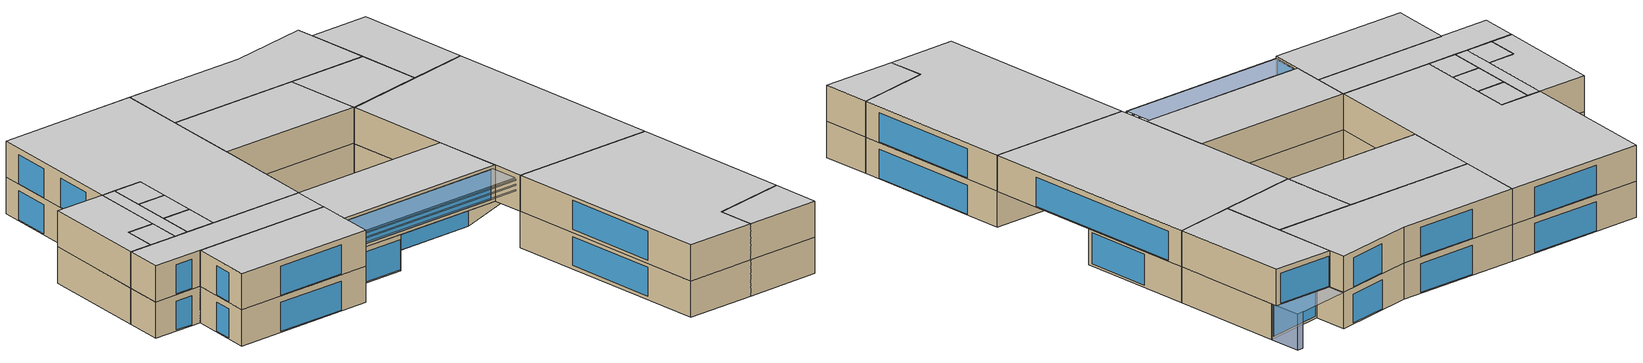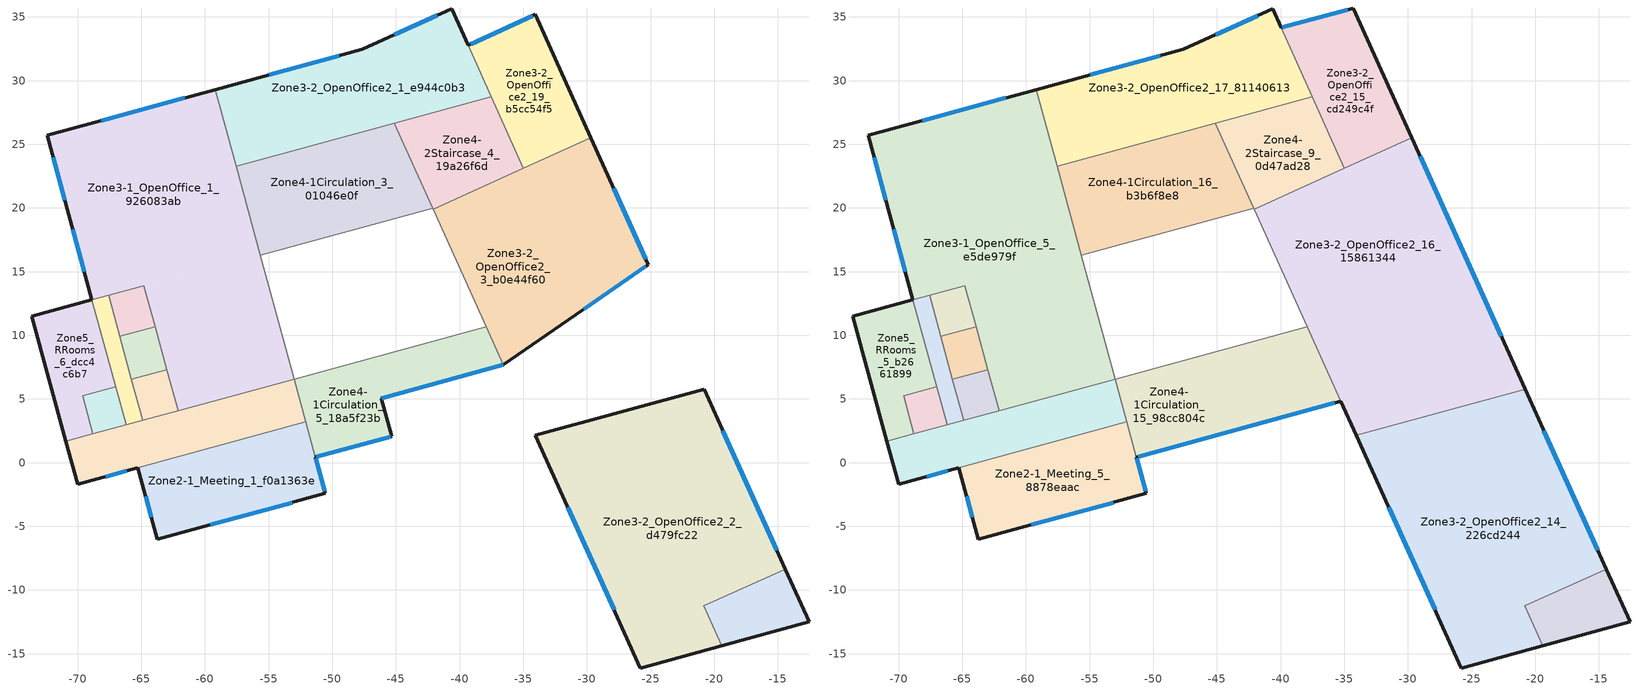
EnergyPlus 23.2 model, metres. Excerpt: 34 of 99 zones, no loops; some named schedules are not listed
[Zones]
Zone2-1_Meeting_18_80c2199c
 floor to Zone5_RRooms_7_c00eda4c (Generic Interior Floor): -62.99,7.3 -62.11,4.08 -64.55,3.41 -65.44,6.63 z4.5; -65.44,6.63 -64.55,3.41 -64.89,3.32 -65.77,6.54 z4.5
 wall to Zone7Shaft_5_afad7877 (Generic Interior Wall): -65.77,6.54 -64.89,3.32 z4.5:8
 wall to Zone4-1Circulation_4_c8df95e2 (Generic Interior Wall): -64.89,3.32 -62.11,4.08 z4.5:8
 wall to Zone3-1_OpenOffice_1_926083ab (Generic Interior Wall): -62.11,4.08 -62.99,7.3 z4.5:8
 wall to Zone2-1_Meeting_19_61a3d0a2 (Generic Interior Wall): -62.99,7.3 -65.77,6.54 z4.5:8
Zone2-1_Meeting_19_61a3d0a2
 floor to Zone8_VRF_6_430f2bd8 (Generic Interior Floor): -63.91,10.68 -63.78,10.18 -66.56,9.42 -66.69,9.92 z4.5
 floor to Zone5_RRooms_7_c00eda4c (Generic Interior Floor): -63.78,10.18 -62.99,7.3 -65.44,6.63 -66.22,9.51 z4.5; -66.22,9.51 -65.44,6.63 -65.77,6.54 -66.56,9.42 z4.5
 wall to Zone7Shaft_5_afad7877 (Generic Interior Wall): -66.69,9.92 -65.77,6.54 z4.5:8
 wall to Zone3-1_OpenOffice_1_926083ab (Generic Interior Wall): -62.99,7.3 -63.91,10.68 z4.5:8
 wall to Zone2-1_Meeting_20_9a39bdd6 (Generic Interior Wall): -63.91,10.68 -66.69,9.92 z4.5:8
Zone2-1_Meeting_1_f0a1363e
 floor to Zone1-2_Cafe_fa552a8d (Generic Interior Floor): -52.08,3.19 -50.55,-2.42 -63.74,-6.02 -65.27,-0.41 z4.5
 wall outside (Ext_W): -65.27,-0.41 -63.74,-6.02 -50.55,-2.42 -51.32,0.43 z4.5:8
 wall to Zone4-1Circulation_5_18a5f23b (Generic Interior Wall): -51.32,0.43 -52.08,3.19 z4.5:8
 wall to Zone4-1Circulation_4_c8df95e2 (Generic Interior Wall): -52.08,3.19 -65.27,-0.41 z4.5:8
 window (U 0.29 SHGC 0.4 Simple Glazing Window): -59.58,-4.89 -53.17,-3.14 / -64.66,-2.65 -64.21,-4.29 z4.6:7.4; -50.6,-2.23 -51.3,0.34 z4.8:7.7
Zone2-1_Meeting_20_9a39bdd6
 floor to Zone8_VRF_6_430f2bd8 (Generic Interior Floor): -64.77,13.81 -63.91,10.68 -66.69,9.92 -67.55,13.05 z4.5
 floor to Zone3-3_Lab_d1fe6c3e (Generic Interior Floor): -64.79,13.9 -64.77,13.81 -67.55,13.05 -67.57,13.14 z4.5
 wall to Zone7Shaft_5_afad7877 (Generic Interior Wall): -67.57,13.14 -66.69,9.92 z4.5:8
 wall to Zone3-1_OpenOffice_1_926083ab (Generic Interior Wall): -63.91,10.68 -64.79,13.9 -67.57,13.14 z4.5:8
Zone3-1_OpenOffice_1_926083ab
 floor to Zone8_VRF_6_430f2bd8 (Generic Interior Floor): -64.57,13.86 -63.58,10.23 -63.78,10.18 -64.77,13.81 z4.5
 floor to Zone1-2_Cafe_fa552a8d (Generic Interior Floor): -55.66,16.3 -53,6.56 -57.88,5.23 -60.54,14.96 z4.5
 floor to Zone5_RRooms_7_c00eda4c (Generic Interior Floor): -60.54,14.96 -57.88,5.23 -62.11,4.08 -63.78,10.18 -63.58,10.23 -64.57,13.86 z4.5
 floor to Zone3-3_Lab_d1fe6c3e (Generic Interior Floor): -59.21,29.3 -55.66,16.3 -64.77,13.81 -64.79,13.9 -68.87,12.79 -72.4,25.7 z4.5
 wall outside (Ext_W): -59.21,29.3 -72.4,25.7 -68.87,12.79 z4.5:8
 wall to Zone7Shaft_5_afad7877 (Generic Interior Wall): -68.87,12.79 -67.57,13.14 z4.5:8
 wall to Zone1-1_Atrium_c54b7226 (Generic Interior Wall): -53,6.56 -55.66,16.3 z4.5:8
 wall to Zone4-1Circulation_4_c8df95e2 (Generic Interior Wall): -62.11,4.08 -53,6.56 z4.5:8
 wall to Zone4-1Circulation_3_01046e0f (Generic Interior Wall): -55.66,16.3 -57.56,23.27 z4.5:8
 wall to Zone3-2_OpenOffice2_1_e944c0b3 (Generic Interior Wall): -57.56,23.27 -59.21,29.3 z4.5:8
 window (U 0.29 SHGC 0.4 Simple Glazing Window): -70.39,18.34 -69.48,14.99 / -71.93,23.97 -71.01,20.62 / -61.59,28.65 -68.14,26.86 z4.6:7.4
Zone3-2_OpenOffice2_19_b5cc54f5
 floor outside (Ext_G): -34.06,35.2 -29.7,25.53 -35.01,23.11 -39.34,32.77 z4.5
 wall outside (Ext_W): -29.7,25.53 -34.06,35.2 -39.34,32.77 z4.5:8
 wall to Zone4-2Staircase_4_19a26f6d (Generic Interior Wall): -37.53,28.73 -35.01,23.11 z4.5:8
 wall to Zone3-2_OpenOffice2_3_b0e44f60 (Generic Interior Wall): -35.01,23.11 -29.7,25.53 z4.5:8
 wall to Zone3-2_OpenOffice2_1_e944c0b3 (Generic Interior Wall): -39.34,32.77 -37.53,28.73 z4.5:8
 window (U 0.29 SHGC 0.4 Simple Glazing Window): -34.27,35.1 -39.12,32.87 z4.75:7.75
Zone3-2_OpenOffice2_1_e944c0b3
 floor to Zone3-3_Lab_d1fe6c3e (Generic Interior Floor): -40.62,35.63 -37.53,28.73 -57.56,23.27 -59.21,29.3 -47.65,32.46 z4.5
 wall outside (Ext_W): -39.34,32.77 -40.62,35.63 -47.65,32.46 -59.21,29.3 z4.5:8
 wall to Zone4-2Staircase_4_19a26f6d (Generic Interior Wall): -45.14,26.66 -37.53,28.73 z4.5:8
 wall to Zone4-1Circulation_3_01046e0f (Generic Interior Wall): -57.56,23.27 -45.14,26.66 z4.5:8
 window (U 0.29 SHGC 0.4 Simple Glazing Window): -49.44,31.97 -54.95,30.46 / -41.74,35.13 -45.15,33.59 z4.6:7.4
Zone3-2_OpenOffice2_2_d479fc22
 floor to Zone3-2_OpenOffice2_18_a0fde739 (Generic Interior Floor): -20.78,5.76 -14.42,-8.37 -20.82,-11.25 -19.41,-14.38 -25.8,-16.13 -34.06,2.14 z4.5
 wall outside (Ext_W): -14.42,-8.37 -20.78,5.76 -34.06,2.14 -25.8,-16.13 -19.41,-14.38 z4.5:8
 wall to Zone4-2Staircase_3_4c2ef947 (Generic Interior Wall): -19.41,-14.38 -20.82,-11.25 -14.42,-8.37 z4.5:8
 window (U 0.29 SHGC 0.4 Simple Glazing Window): -15.08,-6.89 -19.32,2.52 z4.6:7.4; -31.51,-3.5 -27.87,-11.55 z4.85:7.65
Zone3-2_OpenOffice2_3_b0e44f60
 floor outside (Ext_G): -29.7,25.53 -25.2,15.56 -30.1,12.16 -35.01,23.11 z4.5
 floor to Zone2-2Seminar_a13d7113 (Generic Interior Floor): -35.01,23.11 -30.1,12.16 -36.56,7.68 -42.07,19.88 z4.5
 wall outside (Ext_W): -36.56,7.68 -25.2,15.56 -29.7,25.53 z4.5:8
 wall to Zone4-2Staircase_4_19a26f6d (Generic Interior Wall): -35.01,23.11 -42.07,19.88 z4.5:8
 wall to Zone4-1Circulation_5_18a5f23b (Generic Interior Wall): -37.92,10.68 -36.56,7.68 z4.5:8
 wall to Zone1-1_Atrium_c54b7226 (Generic Interior Wall): -42.07,19.88 -37.92,10.68 z4.5:8
 window (U 0.29 SHGC 0.4 Simple Glazing Window): -25.39,15.97 -27.9,21.54 z4.75:7.75
 window (Ext_Win): -30.26,12.05 -25.39,15.42 z4.75:7.75
Zone4-1Circulation_3_01046e0f
 floor to Zone3-3_Lab_d1fe6c3e (Generic Interior Floor): -45.14,26.66 -42.12,19.99 -55.66,16.3 -57.56,23.27 z4.5
 wall to Zone4-2Staircase_4_19a26f6d (Generic Interior Wall): -42.12,19.99 -45.14,26.66 z4.5:8
 wall to Zone1-1_Atrium_c54b7226 (Generic Interior Wall): -55.66,16.3 -42.12,19.99 z4.5:8
Zone4-1Circulation_4_c8df95e2
 floor outside (Ext_G): -66.19,2.96 -65.27,-0.41 -70,-1.7 -70.92,1.67 z4.5
 floor to Zone1-2_Cafe_fa552a8d (Generic Interior Floor): -53,6.56 -52.08,3.19 -65.27,-0.41 -66.19,2.96 -64.55,3.41 -64.53,3.31 -57.86,5.14 -57.88,5.23 z4.5
 floor ground (Ext_G): -57.88,5.23 -57.86,5.14 -64.53,3.31 -64.55,3.41 z4.5
 wall outside (Ext_W): -70.92,1.67 -70,-1.7 -65.27,-0.41 z4.5:8
 wall to Zone8_VRF_5_d920f320 (Generic Interior Wall): -66.19,2.96 -68.8,2.25 z4.5:8
 wall to Zone7Shaft_5_afad7877 (Generic Interior Wall): -64.89,3.32 -66.19,2.96 z4.5:8
 wall to Zone5_RRooms_6_dcc4c6b7 (Generic Interior Wall): -68.8,2.25 -70.92,1.67 z4.5:8
 wall to Zone4-1Circulation_5_18a5f23b (Generic Interior Wall): -52.08,3.19 -53,6.56 z4.5:8
 window (U 0.29 SHGC 0.4 Simple Glazing Window): -67.8,-1.1 -66.16,-0.65 z4.6:7.4
Zone4-1Circulation_5_18a5f23b
 floor to Zone4-1Circulation_2_9038cea4 (Generic Interior Floor): -37.92,10.68 -36.56,7.68 -46.17,5.06 -45.35,2.07 -51.32,0.43 -53,6.56 z4.5
 wall outside (Ext_W): -51.32,0.43 -45.35,2.07 -46.17,5.06 -36.56,7.68 z4.5:8
 wall to Zone1-1_Atrium_c54b7226 (Generic Interior Wall): -37.92,10.68 -53,6.56 z4.5:8
 window (Ext_Win): -46.13,5.07 -36.57,7.68 z4.53:7.42; -51.28,0.45 -45.4,2.05 z4.6:7.5
Zone4-2Staircase_3_4c2ef947
 floor to Zone4-2Staircase_11_01781ab4 (Generic Interior Floor): -14.42,-8.37 -12.55,-12.51 -19.41,-14.38 -20.82,-11.25 z4.5
 wall outside (Ext_W): -19.41,-14.38 -12.55,-12.51 -14.42,-8.37 z4.5:8
Zone4-2Staircase_4_19a26f6d
 floor to Zone4-2Staircase_2_cdf3fbc2 (Generic Interior Floor): -37.53,28.73 -35.01,23.11 -42.07,19.88 -45.14,26.66 z4.5
 wall to Zone1-1_Atrium_c54b7226 (Generic Interior Wall): -42.12,19.99 -42.07,19.88 z4.5:8
Zone5_RRooms_6_dcc4c6b7
 floor outside (Ext_G): -68.87,12.79 -67.01,5.95 -69.61,5.24 -68.8,2.25 -70.92,1.67 -73.6,11.5 z4.5
 wall outside (Ext_W): -68.87,12.79 -73.6,11.5 -70.92,1.67 z4.5:8
 wall to Zone8_VRF_5_d920f320 (Generic Interior Wall): -68.8,2.25 -69.61,5.24 -67.01,5.95 z4.5:8
 wall to Zone7Shaft_5_afad7877 (Generic Interior Wall): -67.01,5.95 -68.87,12.79 z4.5:8
Zone7Shaft_5_afad7877
 floor to Zone7Shaft_6_a72d25ea (Generic Interior Floor): -67.55,13.05 -64.89,3.32 -66.19,2.96 -68.85,12.69 z4.5
 floor to Zone3-3_Lab_d1fe6c3e (Generic Interior Floor): -67.57,13.14 -67.55,13.05 -68.85,12.69 -68.87,12.79 z4.5
 wall to Zone8_VRF_5_d920f320 (Generic Interior Wall): -67.01,5.95 -66.19,2.96 z4.5:8
Zone8_VRF_5_d920f320
 floor outside (Ext_G): -67.01,5.95 -66.19,2.96 -68.8,2.25 -69.61,5.24 z4.5
Zone2-1_Meeting_15_8704d9a2
 floor to Zone2-1_Meeting_20_9a39bdd6 (Generic Interior Floor): -64.79,13.9 -63.91,10.68 -66.69,9.92 -67.57,13.14 z8
 wall to Zone7Shaft_4_ae9415b3 (Generic Interior Wall): -67.57,13.14 -66.69,9.92 z8:11.5
 wall to Zone3-1_OpenOffice_5_e5de979f (Generic Interior Wall): -63.91,10.68 -64.79,13.9 -67.57,13.14 z8:11.5
 wall to Zone2-1_Meeting_16_c299a8ed (Generic Interior Wall): -66.69,9.92 -63.91,10.68 z8:11.5
 ceiling to Zone2-1_Meeting_14_e0a178f6 (Generic Interior Ceiling): -67.57,13.14 -66.69,9.92 -63.91,10.68 -64.79,13.9 z11.5
Zone2-1_Meeting_16_c299a8ed
 floor to Zone2-1_Meeting_19_61a3d0a2 (Generic Interior Floor): -63.91,10.68 -62.99,7.3 -65.77,6.54 -66.69,9.92 z8
 wall to Zone7Shaft_4_ae9415b3 (Generic Interior Wall): -66.69,9.92 -65.77,6.54 z8:11.5
 wall to Zone3-1_OpenOffice_5_e5de979f (Generic Interior Wall): -62.99,7.3 -63.91,10.68 z8:11.5
 wall to Zone2-1_Meeting_17_2f435d1c (Generic Interior Wall): -65.77,6.54 -62.99,7.3 z8:11.5
 ceiling to Zone2-1_Meeting_13_602f1bb6 (Generic Interior Ceiling): -66.69,9.92 -65.77,6.54 -62.99,7.3 -63.91,10.68 z11.5
Zone2-1_Meeting_17_2f435d1c
 floor to Zone2-1_Meeting_18_80c2199c (Generic Interior Floor): -62.99,7.3 -62.11,4.08 -64.89,3.32 -65.77,6.54 z8
 wall to Zone7Shaft_4_ae9415b3 (Generic Interior Wall): -65.77,6.54 -64.89,3.32 z8:11.5
 wall to Zone4-1Circulation_14_fdd5790c (Generic Interior Wall): -64.89,3.32 -62.11,4.08 z8:11.5
 wall to Zone3-1_OpenOffice_5_e5de979f (Generic Interior Wall): -62.11,4.08 -62.99,7.3 z8:11.5
 ceiling to Zone2-1_Meeting_12_11eac528 (Generic Interior Ceiling): -65.77,6.54 -64.89,3.32 -62.11,4.08 -62.99,7.3 z11.5
Zone2-1_Meeting_5_8878eaac
 floor to Zone2-1_Meeting_1_f0a1363e (Generic Interior Floor): -52.08,3.19 -50.55,-2.42 -63.74,-6.02 -65.27,-0.41 z8
 wall outside (Ext_W): -65.27,-0.41 -63.74,-6.02 -50.55,-2.42 -51.32,0.43 z8:11.5
 wall to Zone4-1Circulation_15_98cc804c (Generic Interior Wall): -51.32,0.43 -52.08,3.19 z8:11.5
 wall to Zone4-1Circulation_14_fdd5790c (Generic Interior Wall): -52.08,3.19 -65.27,-0.41 z8:11.5
 window (U 0.29 SHGC 0.4 Simple Glazing Window): -59.58,-4.89 -53.17,-3.14 / -64.66,-2.65 -64.21,-4.29 z8.1:10.9; -50.6,-2.23 -51.3,0.34 z8.3:11.2
 ceiling to Zone2-1_Meeting_4_137585fe (Generic Interior Ceiling): -65.27,-0.41 -63.74,-6.02 -50.55,-2.42 -52.08,3.19 z11.5
Zone3-1_OpenOffice_5_e5de979f
 floor to Zone3-1_OpenOffice_1_926083ab (Generic Interior Floor): -59.21,29.3 -53,6.56 -62.11,4.08 -64.79,13.9 -68.87,12.79 -72.4,25.7 z8
 wall outside (Ext_W): -59.21,29.3 -72.4,25.7 -68.87,12.79 z8:11.5
 wall to Zone7Shaft_4_ae9415b3 (Generic Interior Wall): -68.87,12.79 -67.57,13.14 z8:11.5
 wall to Zone4-1Circulation_16_b3b6f8e8 (Generic Interior Wall): -55.66,16.3 -57.56,23.27 z8:11.5
 wall to Zone1-1_Atrium_c54b7226 (Generic Interior Wall): -53,6.56 -55.66,16.3 z8:11.5
 wall to Zone4-1Circulation_14_fdd5790c (Generic Interior Wall): -62.11,4.08 -53,6.56 z8:11.5
 wall to Zone3-2_OpenOffice2_17_81140613 (Generic Interior Wall): -57.56,23.27 -59.21,29.3 z8:11.5
 window (U 0.29 SHGC 0.4 Simple Glazing Window): -70.39,18.34 -69.48,14.99 / -71.93,23.97 -71.01,20.62 / -61.59,28.65 -68.14,26.86 z8.1:10.9
 ceiling to Zone3-1_OpenOffice_4_4758bd3a (Generic Interior Ceiling): -72.4,25.7 -68.87,12.79 -64.79,13.9 -62.11,4.08 -53,6.56 -59.21,29.3 z11.5
Zone3-2_OpenOffice2_14_226cd244
 floor to Zone3-2_OpenOffice2_2_d479fc22 (Generic Interior Floor): -20.78,5.76 -14.42,-8.37 -20.82,-11.25 -19.41,-14.38 -25.8,-16.13 -34.06,2.14 z8
 wall outside (Ext_W): -14.42,-8.37 -20.78,5.76 / -34.06,2.14 -25.8,-16.13 -19.41,-14.38 z8:11.5
 wall to Zone4-2Staircase_10_9abb21ee (Generic Interior Wall): -19.41,-14.38 -20.82,-11.25 -14.42,-8.37 z8:11.5
 wall to Zone3-2_OpenOffice2_16_15861344 (Generic Interior Wall): -20.78,5.76 -34.06,2.14 z8:11.5
 window (U 0.29 SHGC 0.4 Simple Glazing Window): -15.08,-6.89 -19.32,2.52 z8.1:10.9; -31.51,-3.5 -27.87,-11.55 z8.35:11.15
 ceiling to Zone3-2_OpenOffice2_13_606a2933 (Generic Interior Ceiling): -34.06,2.14 -25.8,-16.13 -19.41,-14.38 -20.82,-11.25 -14.42,-8.37 -20.78,5.76 z11.5
Zone3-2_OpenOffice2_15_cd249c4f
 floor outside (Ext_G): -34.28,35.7 -34.06,35.2 -39.34,32.77 -39.96,34.15 z8
 floor to Zone3-2_OpenOffice2_19_b5cc54f5 (Generic Interior Floor): -34.06,35.2 -29.7,25.53 -35.01,23.11 -39.34,32.77 z8
 wall outside (Ext_W): -29.7,25.53 -34.28,35.7 -39.96,34.15 z8:11.5
 wall to Zone4-2Staircase_9_0d47ad28 (Generic Interior Wall): -37.53,28.73 -35.01,23.11 z8:11.5
 wall to Zone3-2_OpenOffice2_17_81140613 (Generic Interior Wall): -39.96,34.15 -37.53,28.73 z8:11.5
 wall to Zone3-2_OpenOffice2_16_15861344 (Generic Interior Wall): -35.01,23.11 -29.7,25.53 z8:11.5
 window (U 0.29 SHGC 0.4 Simple Glazing Window): -34.73,35.58 -39.87,34.18 z8.1:11
 ceiling to Zone3-2_OpenOffice2_12_66de74bb (Generic Interior Ceiling): -39.96,34.15 -35.01,23.11 -29.7,25.53 -34.28,35.7 z11.5
Zone3-2_OpenOffice2_16_15861344
 floor outside (Ext_G): -25.2,15.56 -20.78,5.76 -34.06,2.14 -36.56,7.68 z8
 floor to Zone3-2_OpenOffice2_3_b0e44f60 (Generic Interior Floor): -29.7,25.53 -25.2,15.56 -36.56,7.68 -42.07,19.88 z8
 wall outside (Ext_W): -20.78,5.76 -29.7,25.53 / -35.27,4.82 -34.06,2.14 z8:11.5
 wall to Zone4-2Staircase_9_0d47ad28 (Generic Interior Wall): -35.01,23.11 -42.07,19.88 z8:11.5
 wall to Zone4-1Circulation_15_98cc804c (Generic Interior Wall): -37.92,10.68 -35.27,4.82 z8:11.5
 wall to Zone1-1_Atrium_c54b7226 (Generic Interior Wall): -42.07,19.88 -37.92,10.68 z8:11.5
 window (U 0.29 SHGC 0.4 Simple Glazing Window): -22.67,9.93 -29.04,24.07 z8.1:10.9
 ceiling to Zone3-2_OpenOffice2_11_49194c10 (Generic Interior Ceiling): -42.07,19.88 -34.06,2.14 -20.78,5.76 -29.7,25.53 z11.5
Zone3-2_OpenOffice2_17_81140613
 floor to Zone3-2_OpenOffice2_1_e944c0b3 (Generic Interior Floor): -40.62,35.63 -37.53,28.73 -57.56,23.27 -59.21,29.3 -47.65,32.46 z8
 wall outside (Ext_W): -39.96,34.15 -40.62,35.63 -47.65,32.46 -59.21,29.3 z8:11.5
 wall to Zone4-2Staircase_9_0d47ad28 (Generic Interior Wall): -45.14,26.66 -37.53,28.73 z8:11.5
 wall to Zone4-1Circulation_16_b3b6f8e8 (Generic Interior Wall): -57.56,23.27 -45.14,26.66 z8:11.5
 window (U 0.29 SHGC 0.4 Simple Glazing Window): -49.44,31.97 -54.95,30.46 / -41.8,35.1 -45.08,33.62 z8.1:10.9
 ceiling to Zone3-2_OpenOffice2_10_87c12954 (Generic Interior Ceiling): -59.21,29.3 -57.56,23.27 -37.53,28.73 -40.62,35.63 -47.65,32.46 z11.5
Zone4-1Circulation_14_fdd5790c
 floor to Zone4-1Circulation_4_c8df95e2 (Generic Interior Floor): -53,6.56 -52.08,3.19 -70,-1.7 -70.92,1.67 z8
 wall outside (Ext_W): -70.92,1.67 -70,-1.7 -65.27,-0.41 z8:11.5
 wall to Zone8_VRF_4_81a55441 (Generic Interior Wall): -66.19,2.96 -68.8,2.25 z8:11.5
 wall to Zone7Shaft_4_ae9415b3 (Generic Interior Wall): -64.89,3.32 -66.19,2.96 z8:11.5
 wall to Zone5_RRooms_5_b2661899 (Generic Interior Wall): -68.8,2.25 -70.92,1.67 z8:11.5
 wall to Zone4-1Circulation_15_98cc804c (Generic Interior Wall): -52.08,3.19 -53,6.56 z8:11.5
 window (U 0.29 SHGC 0.4 Simple Glazing Window): -67.8,-1.1 -66.16,-0.65 z8.1:10.9
 ceiling to Zone4-1Circulation_13_9398a92f (Generic Interior Ceiling): -70.92,1.67 -70,-1.7 -52.08,3.19 -53,6.56 z11.5
Zone4-1Circulation_15_98cc804c
 floor outside (Ext_G): -36.56,7.68 -35.27,4.82 -45.35,2.07 -46.17,5.06 z8
 floor to Zone4-1Circulation_5_18a5f23b (Generic Interior Floor): -37.92,10.68 -36.56,7.68 -46.17,5.06 -45.35,2.07 -51.32,0.43 -53,6.56 z8
 wall outside (Ext_W): -51.32,0.43 -35.27,4.82 z8:11.5
 wall to Zone1-1_Atrium_c54b7226 (Generic Interior Wall): -37.92,10.68 -53,6.56 z8:11.5
 window (U 0.29 SHGC 0.4 Simple Glazing Window): -51.18,0.47 -35.75,4.69 z8.3:11.2
 ceiling to Zone4-1Circulation_12_3f3699e3 (Generic Interior Ceiling): -53,6.56 -51.32,0.43 -35.27,4.82 -37.92,10.68 z11.5
Zone4-1Circulation_16_b3b6f8e8
 floor to Zone4-1Circulation_3_01046e0f (Generic Interior Floor): -45.14,26.66 -42.12,19.99 -55.66,16.3 -57.56,23.27 z8
 wall to Zone4-2Staircase_9_0d47ad28 (Generic Interior Wall): -42.12,19.99 -45.14,26.66 z8:11.5
 wall to Zone1-1_Atrium_c54b7226 (Generic Interior Wall): -55.66,16.3 -42.12,19.99 z8:11.5
 ceiling to Zone4-1Circulation_11_d81b4cf1 (Generic Interior Ceiling): -57.56,23.27 -55.66,16.3 -42.12,19.99 -45.14,26.66 z11.5
Zone4-2Staircase_10_9abb21ee
 floor to Zone4-2Staircase_3_4c2ef947 (Generic Interior Floor): -14.42,-8.37 -12.55,-12.51 -19.41,-14.38 -20.82,-11.25 z8
 wall outside (Ext_W): -19.41,-14.38 -12.55,-12.51 -14.42,-8.37 z8:11.5
 ceiling to Zone4-2Staircase_7_1eed5275 (Generic Interior Ceiling): -20.82,-11.25 -19.41,-14.38 -12.55,-12.51 -14.42,-8.37 z11.5
Zone4-2Staircase_9_0d47ad28
 floor to Zone4-2Staircase_4_19a26f6d (Generic Interior Floor): -37.53,28.73 -35.01,23.11 -42.07,19.88 -45.14,26.66 z8
 wall to Zone1-1_Atrium_c54b7226 (Generic Interior Wall): -42.12,19.99 -42.07,19.88 z8:11.5
 ceiling to Zone4-2Staircase_8_750a0ab3 (Generic Interior Ceiling): -45.14,26.66 -42.07,19.88 -35.01,23.11 -37.53,28.73 z11.5
Zone5_RRooms_5_b2661899
 floor to Zone5_RRooms_6_dcc4c6b7 (Generic Interior Floor): -68.87,12.79 -67.01,5.95 -69.61,5.24 -68.8,2.25 -70.92,1.67 -73.6,11.5 z8
 wall outside (Ext_W): -68.87,12.79 -73.6,11.5 -70.92,1.67 z8:11.5
 wall to Zone8_VRF_4_81a55441 (Generic Interior Wall): -68.8,2.25 -69.61,5.24 -67.01,5.95 z8:11.5
 wall to Zone7Shaft_4_ae9415b3 (Generic Interior Wall): -67.01,5.95 -68.87,12.79 z8:11.5
 ceiling to Zone5_RRooms_4_cce55b58 (Generic Interior Ceiling): -73.6,11.5 -70.92,1.67 -68.8,2.25 -69.61,5.24 -67.01,5.95 -68.87,12.79 z11.5
Zone7Shaft_4_ae9415b3
 floor to Zone7Shaft_5_afad7877 (Generic Interior Floor): -67.57,13.14 -64.89,3.32 -66.19,2.96 -68.87,12.79 z8
 wall to Zone8_VRF_4_81a55441 (Generic Interior Wall): -67.01,5.95 -66.19,2.96 z8:11.5
 ceiling to Zone7Shaft_3_0f0379c0 (Generic Interior Ceiling): -68.87,12.79 -66.19,2.96 -64.89,3.32 -67.57,13.14 z11.5
Zone8_VRF_4_81a55441
 floor to Zone8_VRF_5_d920f320 (Generic Interior Floor): -67.01,5.95 -66.19,2.96 -68.8,2.25 -69.61,5.24 z8
 ceiling to Zone8_VRF_3_1b45bc9e (Generic Interior Ceiling): -69.61,5.24 -68.8,2.25 -66.19,2.96 -67.01,5.95 z11.5
shading: -34.05,35.21 -35.33,37.98 / -35.33,37.98 -35.92,37.72 z4.5:8; -50.55,-2.41,10.79 -50.55,-2.4,10.68 -34.55,1.97,10.68 -34.55,1.95,10.79; -50.55,-2.41,11.29 -50.55,-2.4,11.18 -34.55,1.97,11.18 -34.55,1.95,11.29; -40.62,35.63 -39.96,34.15 -34.28,35.7 -35.33,37.98 z8; -51.25,0.18 -50.59,-2.26 -34.59,2.11 -35.63,4.44 z11.37; -50.55,-2.41,10.29 -50.55,-2.4,10.18 -34.55,1.97,10.18 -34.55,1.95,10.29
[Building]
HVACDetailed-NV: North Axis {deg}=0; Terrain=City; Solar Distribution=FullExteriorWithReflections
[Site:GroundTemperature:BuildingSurface]
7.5, 7.5, 7.5, 7.5, 7.5, 7.5, 7.5, 7.5, 7.5, 7.5, 7.5, 7.5
[Site:Location]
Site 1: Latitude {deg}=0; Longitude {deg}=0; Time Zone {hr}=0; Elevation {m}=0
[Site:WaterMainsTemperature]
Calculation Method=CorrelationFromWeatherFile
[SizingPeriod:DesignDay] Month=7; Day of Month=21; Day Type=SummerDesignDay; Dry-Bulb Temperature Range Modifier Type=DefaultMultipliers; Barometric Pressure {Pa}=100832; Wind Speed {m/s}=4.8; Wind Direction {deg}=260; Rain Indicator=No; Snow Indicator=No; Daylight Saving Time Indicator=No; Solar Model Indicator=ASHRAETau2017; Begin Environment Reset Mode=FullResetAtBeginEnvironment
Name | Maximum Dry-Bulb Temperature {C} | Daily Dry-Bulb Temperature Range {deltaC} | Humidity Condition Type | Wetbulb or DewPoint at Maximum Dry-Bulb {C} | Enthalpy at Maximum Dry-Bulb {J/kg}
Edinburgh.AP Ann Clg .4% Condns DB=>MWB | 22.2 | 10.9 | Wetbulb | 16.8
Edinburgh.AP Ann Clg .4% Condns DP=>MDB | 19.2 | 8.1 | Dewpoint | 16.5
Edinburgh.AP Ann Clg .4% Condns Enth=>MDB | 21.1 | 8.1 | Enthalpy |  | 50300
Edinburgh.AP Ann Clg .4% Condns WB=>MDB | 20.9 | 9.3 | Wetbulb | 17.8
[Material] Thermal Absorptance=0.9
Name | Roughness | Thickness {m} | Conductivity {W/m-K} | Density {kg/m3} | Specific Heat {J/kg-K} | Solar Absorptance | Visible Absorptance
Generic Acoustic Tile | MediumSmooth | 0.02 | 0.06 | 368 | 590 | 0.2 | 0.2
Generic Ceiling Air Gap | Smooth | 0.1 | 0.556 | 1.28 | 1000 | 0.7 | 0.7
Generic Gypsum Board | MediumSmooth | 0.0127 | 0.16 | 800 | 1090 | 0.5 | 0.5
Generic LW Concrete | MediumRough | 0.1 | 0.53 | 1280 | 840 | 0.8 | 0.8
Generic Wall Air Gap | Smooth | 0.1 | 0.667 | 1.28 | 1000 | 0.7 | 0.7
[Material:NoMass] Roughness=MediumRough; Thermal Absorptance=0.9; Solar Absorptance=0.7; Visible Absorptance=0.7
Name | Thermal Resistance {m2-K/W}
MaterialExt_G | 7.54231
MaterialExt_W | 6.51667
[WindowMaterial:SimpleGlazingSystem]
Name | U-Factor {W/m2-K} | Solar Heat Gain Coefficient | Visible Transmittance
MaterialExt_Win | 1.54 | 0.36 | 0.44
U 0.29 SHGC 0.4 Simple Glazing | 1.64662 | 0.4 | 0.6
[Construction]
Ext_G: MaterialExt_G
Ext_W: MaterialExt_W
Ext_Win: MaterialExt_Win
Generic Interior Ceiling: Generic LW Concrete, Generic Ceiling Air Gap, Generic Acoustic Tile
Generic Interior Floor: Generic Acoustic Tile, Generic Ceiling Air Gap, Generic LW Concrete
Generic Interior Wall: Generic Gypsum Board, Generic Wall Air Gap, Generic Gypsum Board
U 0.29 SHGC 0.4 Simple Glazing Window: U 0.29 SHGC 0.4 Simple Glazing
[Zone] Multiplier=1; Ceiling Height {m}=3.5; Part of Total Floor Area=Yes
Name | Volume {m3}
Zone2-1_Meeting_15_8704d9a2; Zone2-1_Meeting_17_2f435d1c; Zone2-1_Meeting_18_80c2199c; Zone2-1_Meeting_20_9a39bdd6 | 33.7069
Zone2-1_Meeting_16_c299a8ed; Zone2-1_Meeting_19_61a3d0a2 | 35.2952
Zone2-1_Meeting_1_f0a1363e; Zone2-1_Meeting_5_8878eaac | 278.6
Zone3-1_OpenOffice_1_926083ab; Zone3-1_OpenOffice_5_e5de979f | 977.499
Zone3-2_OpenOffice2_14_226cd244; Zone3-2_OpenOffice2_2_d479fc22 | 854.349
Zone3-2_OpenOffice2_15_cd249c4f | 237.256
Zone3-2_OpenOffice2_16_15861344 | 979.215
Zone3-2_OpenOffice2_17_81140613; Zone3-2_OpenOffice2_1_e944c0b3 | 460.475
Zone3-2_OpenOffice2_19_b5cc54f5 | 216.295
Zone3-2_OpenOffice2_3_b0e44f60 | 578.921
Zone4-1Circulation_14_fdd5790c; Zone4-1Circulation_4_c8df95e2 | 227.03
Zone4-1Circulation_15_98cc804c | 358.906
Zone4-1Circulation_16_b3b6f8e8; Zone4-1Circulation_3_01046e0f | 340.252
Zone4-1Circulation_5_18a5f23b | 248.06
Zone4-2Staircase_10_9abb21ee; Zone4-2Staircase_3_4c2ef947 | 98.004
Zone4-2Staircase_4_19a26f6d; Zone4-2Staircase_9_0d47ad28 | 185.158
Zone5_RRooms_5_b2661899; Zone5_RRooms_6_dcc4c6b7 | 145.341
Zone7Shaft_4_ae9415b3; Zone7Shaft_5_afad7877 | 48.1241
Zone8_VRF_4_81a55441; Zone8_VRF_5_d920f320 | 29.278
[Space]
Name | Zone | Space Type
Zone2-1_Meeting_15_8704d9a2_Space | Zone2-1_Meeting_15_8704d9a2 | 2-1_meeting_br_
Zone2-1_Meeting_16_c299a8ed_Space | Zone2-1_Meeting_16_c299a8ed | 2-1_meeting_br_
Zone2-1_Meeting_17_2f435d1c_Space | Zone2-1_Meeting_17_2f435d1c | 2-1_meeting_br_
Zone2-1_Meeting_18_80c2199c_Space | Zone2-1_Meeting_18_80c2199c | 2-1_meeting_br_
Zone2-1_Meeting_19_61a3d0a2_Space | Zone2-1_Meeting_19_61a3d0a2 | 2-1_meeting_br_
Zone2-1_Meeting_1_f0a1363e_Space | Zone2-1_Meeting_1_f0a1363e | 2-1_meeting_br_
Zone2-1_Meeting_20_9a39bdd6_Space | Zone2-1_Meeting_20_9a39bdd6 | 2-1_meeting_br_
Zone2-1_Meeting_5_8878eaac_Space | Zone2-1_Meeting_5_8878eaac | 2-1_meeting_br_
Zone3-1_OpenOffice_1_926083ab_Space | Zone3-1_OpenOffice_1_926083ab | 3-1_openoffice_br_
Zone3-1_OpenOffice_5_e5de979f_Space | Zone3-1_OpenOffice_5_e5de979f | 3-1_openoffice_br_
Zone3-2_OpenOffice2_14_226cd244_Space | Zone3-2_OpenOffice2_14_226cd244 | 3-2_openoffice2_br_
Zone3-2_OpenOffice2_15_cd249c4f_Space | Zone3-2_OpenOffice2_15_cd249c4f | 3-2_openoffice2_br_
Zone3-2_OpenOffice2_16_15861344_Space | Zone3-2_OpenOffice2_16_15861344 | 3-2_openoffice2_br_
Zone3-2_OpenOffice2_17_81140613_Space | Zone3-2_OpenOffice2_17_81140613 | 3-2_openoffice2_br_
Zone3-2_OpenOffice2_19_b5cc54f5_Space | Zone3-2_OpenOffice2_19_b5cc54f5 | 3-2_openoffice2_br_
Zone3-2_OpenOffice2_1_e944c0b3_Space | Zone3-2_OpenOffice2_1_e944c0b3 | 3-2_openoffice2_br_
Zone3-2_OpenOffice2_2_d479fc22_Space | Zone3-2_OpenOffice2_2_d479fc22 | 3-2_openoffice2_br_
Zone3-2_OpenOffice2_3_b0e44f60_Space | Zone3-2_OpenOffice2_3_b0e44f60 | 3-2_openoffice2_br_
Zone4-1Circulation_14_fdd5790c_Space | Zone4-1Circulation_14_fdd5790c | 4-1_circulation_br_
Zone4-1Circulation_15_98cc804c_Space | Zone4-1Circulation_15_98cc804c | 4-1_circulation_br_
Zone4-1Circulation_16_b3b6f8e8_Space | Zone4-1Circulation_16_b3b6f8e8 | 4-1_circulation_br_
Zone4-1Circulation_3_01046e0f_Space | Zone4-1Circulation_3_01046e0f | 4-1_circulation_br_
Zone4-1Circulation_4_c8df95e2_Space | Zone4-1Circulation_4_c8df95e2 | 4-1_circulation_br_
Zone4-1Circulation_5_18a5f23b_Space | Zone4-1Circulation_5_18a5f23b | 4-1_circulation_br_
Zone4-2Staircase_10_9abb21ee_Space | Zone4-2Staircase_10_9abb21ee | 4-2_staircase_br_
Zone4-2Staircase_3_4c2ef947_Space | Zone4-2Staircase_3_4c2ef947 | 4-2_staircase_br_
Zone4-2Staircase_4_19a26f6d_Space | Zone4-2Staircase_4_19a26f6d | 4-2_staircase_br_
Zone4-2Staircase_9_0d47ad28_Space | Zone4-2Staircase_9_0d47ad28 | 4-2_staircase_br_
Zone5_RRooms_5_b2661899_Space | Zone5_RRooms_5_b2661899 | 5_rrooms_br_
Zone5_RRooms_6_dcc4c6b7_Space | Zone5_RRooms_6_dcc4c6b7 | 5_rrooms_br_
Zone7Shaft_4_ae9415b3_Space | Zone7Shaft_4_ae9415b3 | 7_shaft_br_
Zone7Shaft_5_afad7877_Space | Zone7Shaft_5_afad7877 | 7_shaft_br_
Zone8_VRF_4_81a55441_Space | Zone8_VRF_4_81a55441 | 8_vrf_br_
Zone8_VRF_5_d920f320_Space | Zone8_VRF_5_d920f320 | 8_vrf_br_
[SpaceList]
2-1_meeting_br_: Zone2-1_Meeting_17_2f435d1c_Space, Zone2-1_Meeting_10_62fdea12_Space, Zone2-1_Meeting_2_e62077d3_Space, Zone2-1_Meeting_20_9a39bdd6_Space, Zone2-1_Meeting_11_4eada07b_Space, Zone2-1_Meeting_5_8878eaac_Space, Zone2-1_Meeting_16_c299a8ed_Space, Zone2-1_Meeting_1_f0a1363e_Space, Zone2-1_Meeting_3_4ec3c86c_Space, Zone2-1_Meeting_4_137585fe_Space, Zone2-1_Meeting_6_1a28b3da_Space, Zone2-1_Meeting_7_fc00ce80_Space, Zone2-1_Meeting_8_9266dd10_Space, Zone2-1_Meeting_9_f5da9150_Space, Zone2-1_Meeting_12_11eac528_Space, Zone2-1_Meeting_13_602f1bb6_Space, Zone2-1_Meeting_14_e0a178f6_Space, Zone2-1_Meeting_15_8704d9a2_Space, Zone2-1_Meeting_18_80c2199c_Space, Zone2-1_Meeting_19_61a3d0a2_Space
3-1_openoffice_br_: Zone3-1_OpenOffice_3_ee13ef3d_Space, Zone3-1_OpenOffice_1_926083ab_Space, Zone3-1_OpenOffice_2_898fe1b7_Space, Zone3-1_OpenOffice_4_4758bd3a_Space, Zone3-1_OpenOffice_5_e5de979f_Space
3-2_openoffice2_br_: Zone3-2_OpenOffice2_7_a4307b15_Space, Zone3-2_OpenOffice2_14_226cd244_Space, Zone3-2_OpenOffice2_18_a0fde739_Space, Zone3-2_OpenOffice2_11_49194c10_Space, Zone3-2_OpenOffice2_2_d479fc22_Space, Zone3-2_OpenOffice2_5_4824157b_Space, Zone3-2_OpenOffice2_16_15861344_Space, Zone3-2_OpenOffice2_1_e944c0b3_Space, Zone3-2_OpenOffice2_10_87c12954_Space, Zone3-2_OpenOffice2_3_b0e44f60_Space, Zone3-2_OpenOffice2_4_f176c8c2_Space, Zone3-2_OpenOffice2_6_40f6cbab_Space, Zone3-2_OpenOffice2_8_eefb6a2c_Space, Zone3-2_OpenOffice2_9_91186f1d_Space, Zone3-2_OpenOffice2_12_66de74bb_Space, Zone3-2_OpenOffice2_13_606a2933_Space, Zone3-2_OpenOffice2_15_cd249c4f_Space, Zone3-2_OpenOffice2_17_81140613_Space, Zone3-2_OpenOffice2_19_b5cc54f5_Space
4-1_circulation_br_: Zone4-1Circulation_8_57977678_Space, Zone4-1Circulation_6_bbb9e78d_Space, Zone4-1Circulation_5_18a5f23b_Space, Zone4-1Circulation_3_01046e0f_Space, Zone4-1Circulation_1_8dceb987_Space, Zone4-1Circulation_7_eedeb9e3_Space, Zone4-1Circulation_2_9038cea4_Space, Zone4-1Circulation_4_c8df95e2_Space, Zone4-1Circulation_9_a3df37cf_Space, Zone4-1Circulation_10_4378fca1_Space, Zone4-1Circulation_11_d81b4cf1_Space, Zone4-1Circulation_12_3f3699e3_Space, Zone4-1Circulation_13_9398a92f_Space, Zone4-1Circulation_14_fdd5790c_Space, Zone4-1Circulation_15_98cc804c_Space, Zone4-1Circulation_16_b3b6f8e8_Space
4-2_staircase_br_: Zone4-2Staircase_11_01781ab4_Space, Zone4-2Staircase_1_b56628e5_Space, Zone4-2Staircase_9_0d47ad28_Space, Zone4-2Staircase_2_cdf3fbc2_Space, Zone4-2Staircase_3_4c2ef947_Space, Zone4-2Staircase_4_19a26f6d_Space, Zone4-2Staircase_5_4ce839d5_Space, Zone4-2Staircase_6_9ae5fc59_Space, Zone4-2Staircase_7_1eed5275_Space, Zone4-2Staircase_8_750a0ab3_Space, Zone4-2Staircase_10_9abb21ee_Space
5_rrooms_br_: Zone5_RRooms_1_8bffe408_Space, Zone5_RRooms_3_a36c2006_Space, Zone5_RRooms_4_cce55b58_Space, Zone5_RRooms_2_6c3f0e88_Space, Zone5_RRooms_5_b2661899_Space, Zone5_RRooms_6_dcc4c6b7_Space, Zone5_RRooms_7_c00eda4c_Space
7_shaft_br_: Zone7Shaft_4_ae9415b3_Space, Zone7Shaft_3_0f0379c0_Space, Zone7Shaft_1_be3cf1c7_Space, Zone7Shaft_2_20b42dd2_Space, Zone7Shaft_5_afad7877_Space, Zone7Shaft_6_a72d25ea_Space
8_vrf_br_: Zone8_VRF_2_9e0a9847_Space, Zone8_VRF_4_81a55441_Space, Zone8_VRF_1_1ac1955c_Space, Zone8_VRF_6_430f2bd8_Space, Zone8_VRF_3_1b45bc9e_Space, Zone8_VRF_5_d920f320_Space
[Lights] Design Level Calculation Method=Watts/Area; Return Air Fraction=0; Fraction Radiant=0.32; Fraction Visible=0.25; Fraction Replaceable=1
Name | Zone or ZoneList or Space or SpaceList | Schedule | Watts per Zone Floor Area {W/m2}
lt_2-1_meeting_br_ | 2-1_meeting_br_ | lt_sch_2-1_meeting_br_ | 5.7
lt_3-1_openoffice_br_ | 3-1_openoffice_br_ | lt_sch_3-1_openoffice_br_ | 4.5
lt_3-2_openoffice2_br_ | 3-2_openoffice2_br_ | lt_sch_3-2_openoffice2_br_ | 4.5
lt_4-1_circulation_br_ | 4-1_circulation_br_ | lt_sch_4-1_circulation_br_ | 3
lt_4-2_staircase_br_ | 4-2_staircase_br_ | lt_sch_4-2_staircase_br_ | 3
lt_5_rrooms_br_ | 5_rrooms_br_ | lt_sch_5_rrooms_br_ | 10
lt_7_shaft_br_ | 7_shaft_br_ | lt_sch_7_shaft_br_ | 0
[People] Number of People Calculation Method=People/Area; Fraction Radiant=0.3; Activity Level Schedule=Seated Adult Activity
Name | Zone or ZoneList or Space or SpaceList | Number of People Schedule | People per Floor Area {person/m2}
ppl_2-1_meeting_br_ | 2-1_meeting_br_ | ppl_sch_2-1_meeting_br_ | 0.5
ppl_3-1_openoffice_br_ | 3-1_openoffice_br_ | ppl_sch_3-1_openoffice_br_ | 0.1
ppl_3-2_openoffice2_br_ | 3-2_openoffice2_br_ | ppl_sch_3-2_openoffice2_br_ | 0.1
ppl_4-1_circulation_br_ | 4-1_circulation_br_ | ppl_sch_4-1_circulation_br_ | 0
ppl_4-2_staircase_br_ | 4-2_staircase_br_ | ppl_sch_4-2_staircase_br_ | 0
ppl_5_rrooms_br_ | 5_rrooms_br_ | ppl_sch_5_rrooms_br_ | 0
ppl_7_shaft_br_ | 7_shaft_br_ | ppl_sch_7_shaft_br_ | 0
[ElectricEquipment] Design Level Calculation Method=Watts/Area; Fraction Latent=0; Fraction Radiant=0; Fraction Lost=0
Name | Zone or ZoneList or Space or SpaceList | Schedule | Watts per Zone Floor Area {W/m2}
eq_2-1_meeting_br_ | 2-1_meeting_br_ | eq_sch_2-1_meeting_br_ | 20
eq_3-1_openoffice_br_ | 3-1_openoffice_br_ | eq_sch_3-1_openoffice_br_ | 16
eq_3-2_openoffice2_br_ | 3-2_openoffice2_br_ | eq_sch_3-2_openoffice2_br_ | 16
eq_4-1_circulation_br_ | 4-1_circulation_br_ | eq_sch_4-1_circulation_br_ | 0
eq_4-2_staircase_br_ | 4-2_staircase_br_ | eq_sch_4-2_staircase_br_ | 0
eq_5_rrooms_br_ | 5_rrooms_br_ | eq_sch_5_rrooms_br_ | 0
eq_7_shaft_br_ | 7_shaft_br_ | eq_sch_7_shaft_br_ | 0
[ZoneInfiltration:DesignFlowRate] Schedule=inftr_sch_office-m-c_br_; Design Flow Rate Calculation Method=Flow/ExteriorArea; Flow Rate per Exterior Surface Area {m3/s-m2}=0.0003; Constant Term Coefficient=1; Temperature Term Coefficient=0; Velocity Term Coefficient=0
Name | Zone or ZoneList or Space or SpaceList
inftr_office-m-c_br_ 6 | 2-1_meeting_br_
inftr_office-m-c_br_ 4 | 3-1_openoffice_br_
inftr_office-m-c_br_ 3 | 3-2_openoffice2_br_
inftr_office-m-c_br_ | 4-1_circulation_br_
inftr_office-m-c_br_ 5 | 4-2_staircase_br_
inftr_office-m-c_br_ 9 | 5_rrooms_br_
inftr_office-m-c_br_ 2 | 7_shaft_br_
inftr_office-m-c_br_ 7 | 8_vrf_br_
[Zone equipment]
Zone7Shaft_4_ae9415b3: Zone7Shaft_4_ae9415b3 Ideal Loads Air System
Zone7Shaft_5_afad7877: Zone7Shaft_5_afad7877 Ideal Loads Air System
[Sizing:Zone] Zone Cooling Design Supply Air Temperature Input Method=SupplyAirTemperature; Zone Cooling Design Supply Air Temperature {C}=14; Zone Cooling Design Supply Air Temperature Difference {deltaC}=11.11; Zone Heating Design Supply Air Temperature Input Method=SupplyAirTemperature; Zone Heating Design Supply Air Temperature {C}=40; Zone Heating Design Supply Air Temperature Difference {deltaC}=11.11; Zone Cooling Design Supply Air Humidity Ratio {kgWater/kgDryAir}=0.0085; Zone Heating Design Supply Air Humidity Ratio {kgWater/kgDryAir}=0.008; Cooling Design Air Flow Method=DesignDay; Cooling Design Air Flow Rate {m3/s}=0; Cooling Minimum Air Flow per Zone Floor Area {m3/s-m2}=0.000762; Cooling Minimum Air Flow {m3/s}=0; Cooling Minimum Air Flow Fraction=0; Heating Design Air Flow Method=DesignDay; Heating Design Air Flow Rate {m3/s}=0; Heating Maximum Air Flow per Zone Floor Area {m3/s-m2}=0.002032; Heating Maximum Air Flow {m3/s}=0.141576; Heating Maximum Air Flow Fraction=0.3; Account for Dedicated Outdoor Air System=No; Zone Load Sizing Method=Sensible Load Only No Latent Load; Zone Latent Cooling Design Supply Air Humidity Ratio Input Method=HumidityRatioDifference; Zone Cooling Design Supply Air Humidity Ratio Difference {kgWater/kgDryAir}=0.005; Zone Latent Heating Design Supply Air Humidity Ratio Input Method=HumidityRatioDifference; Zone Humidification Design Supply Air Humidity Ratio Difference {kgWater/kgDryAir}=0.005
Name | Design Specification Outdoor Air Object
Zone7Shaft_4_ae9415b3 | Zone7Shaft_4_ae9415b3 Zero air DSOA
Zone7Shaft_5_afad7877 | Zone7Shaft_5_afad7877 Zero air DSOA
[DesignSpecification:OutdoorAir] Outdoor Air Method=Sum; Outdoor Air Flow per Person {m3/s-person}=0; Outdoor Air Flow per Zone Floor Area {m3/s-m2}=0; Outdoor Air Flow per Zone {m3/s}=0; Outdoor Air Flow Air Changes per Hour {1/hr}=0
Zone7Shaft_4_ae9415b3 Zero air DSOA; Zone7Shaft_5_afad7877 Zero air DSOA
[Schedule:Day:Interval]
Seated Adult Activity_Day Schedule: No, 24:00, 120
lt_sch_2-1_meeting_br__Sunday; lt_sch_2-1_meeting_br__Monday_SmrDsn_WntrDsn 1; lt_sch_2-1_meeting_br__Hol 1; ppl_sch_2-1_meeting_br__Sunday; ppl_sch_2-1_meeting_br__Monday_SmrDsn_WntrDsn 1; ppl_sch_2-1_meeting_br__Hol 1; lt_sch_3-1_openoffice_br__Sunday; lt_sch_3-1_openoffice_br__Monday_SmrDsn_WntrDsn 1; lt_sch_3-1_openoffice_br__Hol 1; ppl_sch_3-1_openoffice_br__Sunday; ppl_sch_3-1_openoffice_br__Monday_SmrDsn_WntrDsn 1; ppl_sch_3-1_openoffice_br__Hol 1: No, 24:00, 0
Schedule Day 12; lt_sch_2-1_meeting_br__Monday_SmrDsn 1; Schedule Day 37; lt_sch_3-1_openoffice_br__Monday_SmrDsn 1: No, 07:00, 0, 19:00, 1, 24:00, 0
Schedule Day 17; ppl_sch_2-1_meeting_br__Monday_SmrDsn 1; Schedule Day 33; ppl_sch_3-1_openoffice_br__Monday_SmrDsn 1: No, 07:00, 0, 08:00, 0.25, 09:00, 0.5, 12:00, 1, 14:00, 0.75, 17:00, 1, 18:00, 0.5, 19:00, 0.25, 24:00, 0
eq_sch_2-1_meeting_br__Sunday; eq_sch_2-1_meeting_br__Monday_SmrDsn_WntrDsn 1; eq_sch_2-1_meeting_br__Hol 1; eq_sch_3-1_openoffice_br__Sunday: No, 24:00, 0.054
Schedule Day 44; eq_sch_2-1_meeting_br__Monday_SmrDsn 1; Schedule Day 26: No, 07:00, 0.054, 20:00, 1, 24:00, 0.054
inftr_sch_office-m-c_br__Hol 1; inftr_sch_office-m-c_br__Sunday; inftr_sch_office-m-c_br__Sunday_SmrDsn 1; inftr_sch_office-m-c_br__Sunday_SmrDsn_WntrDsn 1: No, 24:00, 1
[Schedule:Week:Daily]
lt_sch_2-1_meeting_br_ Week Rule - Jan1-Dec31: lt_sch_2-1_meeting_br__Sunday, Schedule Day 12, Schedule Day 12, Schedule Day 12, Schedule Day 12, Schedule Day 12, lt_sch_2-1_meeting_br__Sunday, lt_sch_2-1_meeting_br__Hol 1, lt_sch_2-1_meeting_br__Monday_SmrDsn 1, lt_sch_2-1_meeting_br__Monday_SmrDsn_WntrDsn 1, lt_sch_2-1_meeting_br__Sunday, lt_sch_2-1_meeting_br__Sunday
ppl_sch_2-1_meeting_br_ Week Rule - Jan1-Dec31: ppl_sch_2-1_meeting_br__Sunday, Schedule Day 17, Schedule Day 17, Schedule Day 17, Schedule Day 17, Schedule Day 17, ppl_sch_2-1_meeting_br__Sunday, ppl_sch_2-1_meeting_br__Hol 1, ppl_sch_2-1_meeting_br__Monday_SmrDsn 1, ppl_sch_2-1_meeting_br__Monday_SmrDsn_WntrDsn 1, ppl_sch_2-1_meeting_br__Sunday, ppl_sch_2-1_meeting_br__Sunday
eq_sch_2-1_meeting_br_ Week Rule - Jan1-Dec31: eq_sch_2-1_meeting_br__Sunday, Schedule Day 44, Schedule Day 44, Schedule Day 44, Schedule Day 44, Schedule Day 44, eq_sch_2-1_meeting_br__Sunday, eq_sch_2-1_meeting_br__Hol 1, eq_sch_2-1_meeting_br__Monday_SmrDsn 1, eq_sch_2-1_meeting_br__Monday_SmrDsn_WntrDsn 1, eq_sch_2-1_meeting_br__Sunday, eq_sch_2-1_meeting_br__Sunday
lt_sch_3-1_openoffice_br_ Week Rule - Jan1-Dec31: lt_sch_3-1_openoffice_br__Sunday, Schedule Day 37, Schedule Day 37, Schedule Day 37, Schedule Day 37, Schedule Day 37, lt_sch_3-1_openoffice_br__Sunday, lt_sch_3-1_openoffice_br__Hol 1, lt_sch_3-1_openoffice_br__Monday_SmrDsn 1, lt_sch_3-1_openoffice_br__Monday_SmrDsn_WntrDsn 1, lt_sch_3-1_openoffice_br__Sunday, lt_sch_3-1_openoffice_br__Sunday
ppl_sch_3-1_openoffice_br_ Week Rule - Jan1-Dec31: ppl_sch_3-1_openoffice_br__Sunday, Schedule Day 33, Schedule Day 33, Schedule Day 33, Schedule Day 33, Schedule Day 33, ppl_sch_3-1_openoffice_br__Sunday, ppl_sch_3-1_openoffice_br__Hol 1, ppl_sch_3-1_openoffice_br__Monday_SmrDsn 1, ppl_sch_3-1_openoffice_br__Monday_SmrDsn_WntrDsn 1, ppl_sch_3-1_openoffice_br__Sunday, ppl_sch_3-1_openoffice_br__Sunday
eq_sch_3-1_openoffice_br_ Week Rule - Jan1-Dec31: eq_sch_3-1_openoffice_br__Sunday, Schedule Day 26, Schedule Day 26, Schedule Day 26, Schedule Day 26, Schedule Day 26, eq_sch_3-1_openoffice_br__Sunday, eq_sch_3-1_openoffice_br__Hol 1, eq_sch_3-1_openoffice_br__Monday_SmrDsn 1, eq_sch_3-1_openoffice_br__Monday_SmrDsn_WntrDsn 1, eq_sch_3-1_openoffice_br__Sunday, eq_sch_3-1_openoffice_br__Sunday
lt_sch_3-2_openoffice2_br_ Week Rule - Jan1-Dec31: lt_sch_3-2_openoffice2_br__Sunday, Schedule Day 2, Schedule Day 2, Schedule Day 2, Schedule Day 2, Schedule Day 2, lt_sch_3-2_openoffice2_br__Sunday, lt_sch_3-2_openoffice2_br__Hol 1, lt_sch_3-2_openoffice2_br__Monday_SmrDsn 1, lt_sch_3-2_openoffice2_br__Monday_SmrDsn_WntrDsn 1, lt_sch_3-2_openoffice2_br__Sunday, lt_sch_3-2_openoffice2_br__Sunday
ppl_sch_3-2_openoffice2_br_ Week Rule - Jan1-Dec31: ppl_sch_3-2_openoffice2_br__Sunday, Schedule Day 21, Schedule Day 21, Schedule Day 21, Schedule Day 21, Schedule Day 21, ppl_sch_3-2_openoffice2_br__Sunday, ppl_sch_3-2_openoffice2_br__Hol 1, ppl_sch_3-2_openoffice2_br__Monday_SmrDsn 1, ppl_sch_3-2_openoffice2_br__Monday_SmrDsn_WntrDsn 1, ppl_sch_3-2_openoffice2_br__Sunday, ppl_sch_3-2_openoffice2_br__Sunday
eq_sch_3-2_openoffice2_br_ Week Rule - Jan1-Dec31: eq_sch_3-2_openoffice2_br__Sunday, Schedule Day 24, Schedule Day 24, Schedule Day 24, Schedule Day 24, Schedule Day 24, eq_sch_3-2_openoffice2_br__Sunday, eq_sch_3-2_openoffice2_br__Hol 1, eq_sch_3-2_openoffice2_br__Monday_SmrDsn 1, eq_sch_3-2_openoffice2_br__Monday_SmrDsn_WntrDsn 1, eq_sch_3-2_openoffice2_br__Sunday, eq_sch_3-2_openoffice2_br__Sunday
lt_sch_4-1_circulation_br_ Week Rule - Jan1-Dec31: lt_sch_4-1_circulation_br__Sunday, Schedule Day 23, Schedule Day 23, Schedule Day 23, Schedule Day 23, Schedule Day 23, lt_sch_4-1_circulation_br__Sunday, lt_sch_4-1_circulation_br__Hol 1, lt_sch_4-1_circulation_br__Monday_SmrDsn 1, lt_sch_4-1_circulation_br__Monday_SmrDsn_WntrDsn 1, lt_sch_4-1_circulation_br__Sunday, lt_sch_4-1_circulation_br__Sunday
ppl_sch_4-1_circulation_br_ Week Rule - Jan1-Dec31: ppl_sch_4-1_circulation_br__Sunday, Schedule Day 16, Schedule Day 16, Schedule Day 16, Schedule Day 16, Schedule Day 16, ppl_sch_4-1_circulation_br__Sunday, ppl_sch_4-1_circulation_br__Hol 1, ppl_sch_4-1_circulation_br__Monday_SmrDsn 1, ppl_sch_4-1_circulation_br__Monday_SmrDsn_WntrDsn 1, ppl_sch_4-1_circulation_br__Sunday, ppl_sch_4-1_circulation_br__Sunday
eq_sch_4-1_circulation_br_ Week Rule - Jan1-Dec31: eq_sch_4-1_circulation_br__Sunday, Schedule Day 36, Schedule Day 36, Schedule Day 36, Schedule Day 36, Schedule Day 36, eq_sch_4-1_circulation_br__Sunday, eq_sch_4-1_circulation_br__Hol 1, eq_sch_4-1_circulation_br__Monday_SmrDsn 1, eq_sch_4-1_circulation_br__Monday_SmrDsn_WntrDsn 1, eq_sch_4-1_circulation_br__Sunday, eq_sch_4-1_circulation_br__Sunday
lt_sch_4-2_staircase_br_ Week Rule - Jan1-Dec31: lt_sch_4-2_staircase_br__Sunday, Schedule Day 14, Schedule Day 14, Schedule Day 14, Schedule Day 14, Schedule Day 14, lt_sch_4-2_staircase_br__Sunday, lt_sch_4-2_staircase_br__Hol 1, lt_sch_4-2_staircase_br__Monday_SmrDsn 1, lt_sch_4-2_staircase_br__Monday_SmrDsn_WntrDsn 1, lt_sch_4-2_staircase_br__Sunday, lt_sch_4-2_staircase_br__Sunday
ppl_sch_4-2_staircase_br_ Week Rule - Jan1-Dec31: ppl_sch_4-2_staircase_br__Sunday, Schedule Day 15, Schedule Day 15, Schedule Day 15, Schedule Day 15, Schedule Day 15, ppl_sch_4-2_staircase_br__Sunday, ppl_sch_4-2_staircase_br__Hol 1, ppl_sch_4-2_staircase_br__Monday_SmrDsn 1, ppl_sch_4-2_staircase_br__Monday_SmrDsn_WntrDsn 1, ppl_sch_4-2_staircase_br__Sunday, ppl_sch_4-2_staircase_br__Sunday
eq_sch_4-2_staircase_br_ Week Rule - Jan1-Dec31: eq_sch_4-2_staircase_br__Sunday, Schedule Day 19, Schedule Day 19, Schedule Day 19, Schedule Day 19, Schedule Day 19, eq_sch_4-2_staircase_br__Sunday, eq_sch_4-2_staircase_br__Hol 1, eq_sch_4-2_staircase_br__Monday_SmrDsn 1, eq_sch_4-2_staircase_br__Monday_SmrDsn_WntrDsn 1, eq_sch_4-2_staircase_br__Sunday, eq_sch_4-2_staircase_br__Sunday
lt_sch_5_rrooms_br_ Week Rule - Jan1-Dec31: lt_sch_5_rrooms_br__Sunday, Schedule Day 28, Schedule Day 28, Schedule Day 28, Schedule Day 28, Schedule Day 28, lt_sch_5_rrooms_br__Sunday, lt_sch_5_rrooms_br__Hol 1, lt_sch_5_rrooms_br__Monday_SmrDsn 1, lt_sch_5_rrooms_br__Monday_SmrDsn_WntrDsn 1, lt_sch_5_rrooms_br__Sunday, lt_sch_5_rrooms_br__Sunday
ppl_sch_5_rrooms_br_ Week Rule - Jan1-Dec31: ppl_sch_5_rrooms_br__Sunday, Schedule Day 31, Schedule Day 31, Schedule Day 31, Schedule Day 31, Schedule Day 31, ppl_sch_5_rrooms_br__Sunday, ppl_sch_5_rrooms_br__Hol 1, ppl_sch_5_rrooms_br__Monday_SmrDsn 1, ppl_sch_5_rrooms_br__Monday_SmrDsn_WntrDsn 1, ppl_sch_5_rrooms_br__Sunday, ppl_sch_5_rrooms_br__Sunday
eq_sch_5_rrooms_br_ Week Rule - Jan1-Dec31: eq_sch_5_rrooms_br__Sunday, Schedule Day 6, Schedule Day 6, Schedule Day 6, Schedule Day 6, Schedule Day 6, eq_sch_5_rrooms_br__Sunday, eq_sch_5_rrooms_br__Hol 1, eq_sch_5_rrooms_br__Monday_SmrDsn 1, eq_sch_5_rrooms_br__Monday_SmrDsn_WntrDsn 1, eq_sch_5_rrooms_br__Sunday, eq_sch_5_rrooms_br__Sunday
lt_sch_7_shaft_br_ Week Rule - Jan1-Dec31: lt_sch_7_shaft_br__Sunday, Schedule Day 18, Schedule Day 18, Schedule Day 18, Schedule Day 18, Schedule Day 18, lt_sch_7_shaft_br__Sunday, lt_sch_7_shaft_br__Hol 1, lt_sch_7_shaft_br__Monday_SmrDsn 1, lt_sch_7_shaft_br__Monday_SmrDsn_WntrDsn 1, lt_sch_7_shaft_br__Sunday, lt_sch_7_shaft_br__Sunday
ppl_sch_7_shaft_br_ Week Rule - Jan1-Dec31: ppl_sch_7_shaft_br__Sunday, Schedule Day 35, Schedule Day 35, Schedule Day 35, Schedule Day 35, Schedule Day 35, ppl_sch_7_shaft_br__Sunday, ppl_sch_7_shaft_br__Hol 1, ppl_sch_7_shaft_br__Monday_SmrDsn 1, ppl_sch_7_shaft_br__Monday_SmrDsn_WntrDsn 1, ppl_sch_7_shaft_br__Sunday, ppl_sch_7_shaft_br__Sunday
eq_sch_7_shaft_br_ Week Rule - Jan1-Dec31: eq_sch_7_shaft_br__Sunday, Schedule Day 39, Schedule Day 39, Schedule Day 39, Schedule Day 39, Schedule Day 39, eq_sch_7_shaft_br__Sunday, eq_sch_7_shaft_br__Hol 1, eq_sch_7_shaft_br__Monday_SmrDsn 1, eq_sch_7_shaft_br__Monday_SmrDsn_WntrDsn 1, eq_sch_7_shaft_br__Sunday, eq_sch_7_shaft_br__Sunday
[Schedule:Year]
lt_sch_2-1_meeting_br_: lt_sch_2-1_meeting_br_ Week Rule - Jan1-Dec31, 1, 1, 12, 31
ppl_sch_2-1_meeting_br_: ppl_sch_2-1_meeting_br_ Week Rule - Jan1-Dec31, 1, 1, 12, 31
eq_sch_2-1_meeting_br_: eq_sch_2-1_meeting_br_ Week Rule - Jan1-Dec31, 1, 1, 12, 31
lt_sch_3-1_openoffice_br_: lt_sch_3-1_openoffice_br_ Week Rule - Jan1-Dec31, 1, 1, 12, 31
ppl_sch_3-1_openoffice_br_: ppl_sch_3-1_openoffice_br_ Week Rule - Jan1-Dec31, 1, 1, 12, 31
eq_sch_3-1_openoffice_br_: eq_sch_3-1_openoffice_br_ Week Rule - Jan1-Dec31, 1, 1, 12, 31
